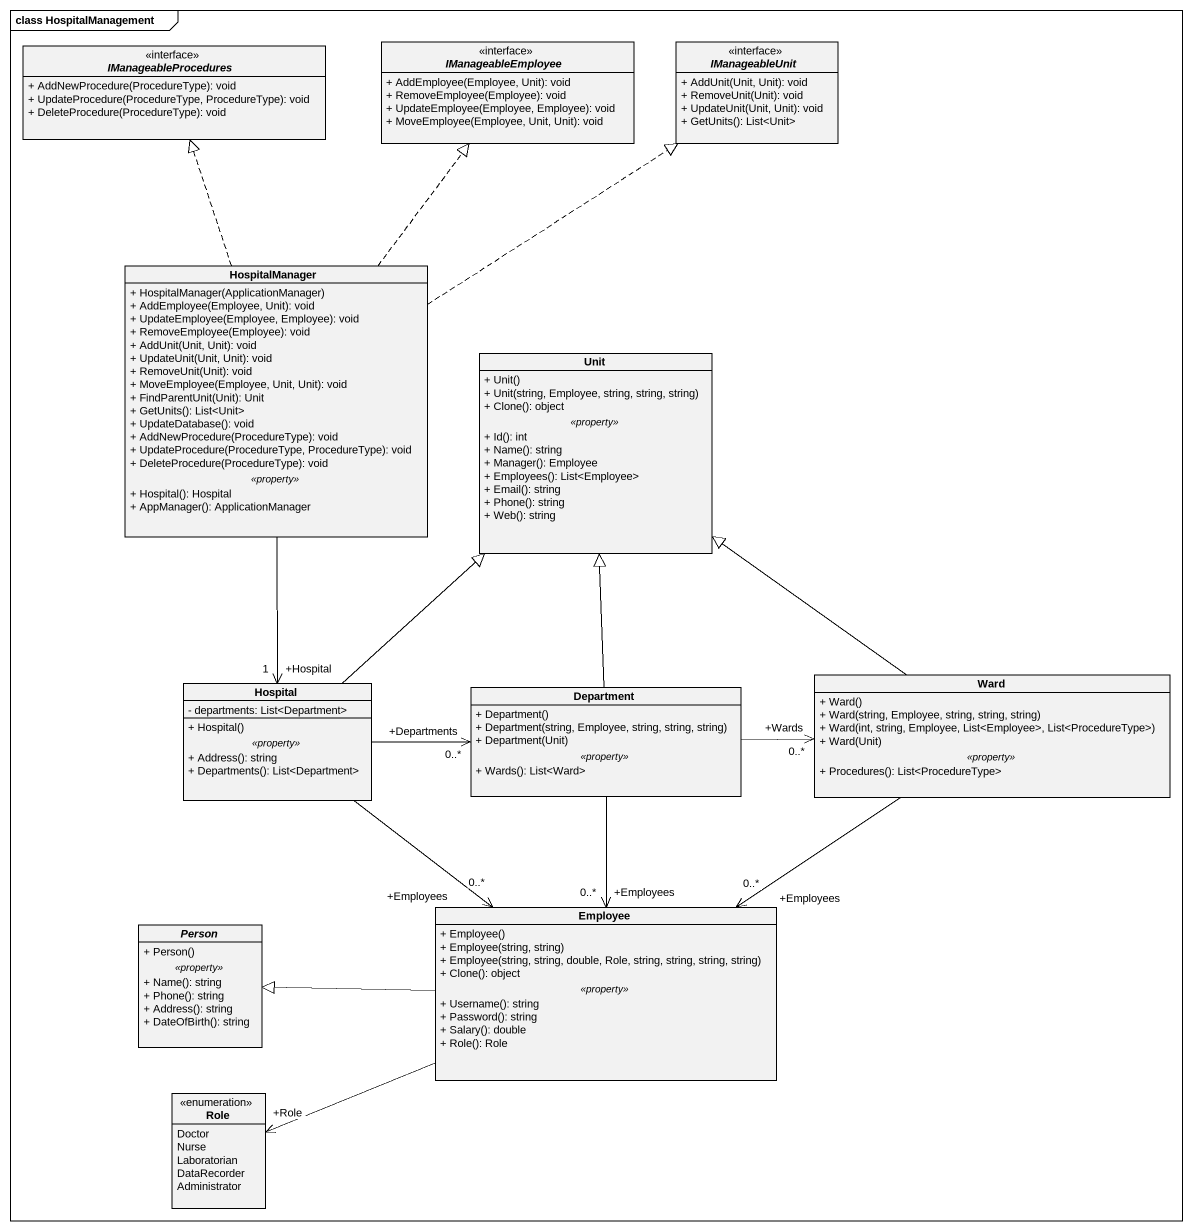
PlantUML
@startuml
mainframe class HospitalManagement
hide circle
hide empty members
skinparam classAttributeIconSize 0
interface IManageableProcedures {
  + AddNewProcedure(ProcedureType): void
  + UpdateProcedure(ProcedureType, ProcedureType): void
  + DeleteProcedure(ProcedureType): void
}
interface IManageableEmployee {
  + AddEmployee(Employee, Unit): void
  + RemoveEmployee(Employee): void
  + UpdateEmployee(Employee, Employee): void
  + MoveEmployee(Employee, Unit, Unit): void
}
interface IManageableUnit {
  + AddUnit(Unit, Unit): void
  + RemoveUnit(Unit): void
  + UpdateUnit(Unit, Unit): void
  + GetUnits(): List<Unit>
}
class HospitalManager {
  + HospitalManager(ApplicationManager)
  + AddEmployee(Employee, Unit): void
  + UpdateEmployee(Employee, Employee): void
  + RemoveEmployee(Employee): void
  + AddUnit(Unit, Unit): void
  + UpdateUnit(Unit, Unit): void
  + RemoveUnit(Unit): void
  + MoveEmployee(Employee, Unit, Unit): void
  + FindParentUnit(Unit): Unit
  + GetUnits(): List<Unit>
  + UpdateDatabase(): void
  + AddNewProcedure(ProcedureType): void
  + UpdateProcedure(ProcedureType, ProcedureType): void
  + DeleteProcedure(ProcedureType): void
  .. <<property>> ..
  + Hospital(): Hospital
  + AppManager(): ApplicationManager
}
class Unit {
  + Unit()
  + Unit(string, Employee, string, string, string)
  + Clone(): object
  .. <<property>> ..
  + Id(): int
  + Name(): string
  + Manager(): Employee
  + Employees(): List<Employee>
  + Email(): string
  + Phone(): string
  + Web(): string
}
class Hospital {
  - departments: List<Department>
  --
  + Hospital()
  .. <<property>> ..
  + Address(): string
  + Departments(): List<Department>
}
class Department {
  + Department()
  + Department(string, Employee, string, string, string)
  + Department(Unit)
  .. <<property>> ..
  + Wards(): List<Ward>
}
class Ward {
  + Ward()
  + Ward(string, Employee, string, string, string)
  + Ward(int, string, Employee, List<Employee>, List<ProcedureType>)
  + Ward(Unit)
  .. <<property>> ..
  + Procedures(): List<ProcedureType>
}
abstract class "Person" as Person_ {
  + Person()
  .. <<property>> ..
  + Name(): string
  + Phone(): string
  + Address(): string
  + DateOfBirth(): string
}
class Employee {
  + Employee()
  + Employee(string, string)
  + Employee(string, string, double, Role, string, string, string, string)
  + Clone(): object
  .. <<property>> ..
  + Username(): string
  + Password(): string
  + Salary(): double
  + Role(): Role
}
enum Role {
  Doctor
  Nurse
  Laboratorian
  DataRecorder
  Administrator
}
HospitalManager .up.|> IManageableProcedures
HospitalManager .up.|> IManageableEmployee
HospitalManager .up.|> IManageableUnit
HospitalManager --> "+Hospital\n1" Hospital
Hospital -up-|> Unit
Hospital -right-> "+Departments\n0..*" Department
Hospital --> "+Employees\n0..*" Employee
Department -up-|> Unit
Department -right-> "+Wards\n0..*" Ward
Department --> "+Employees\n0..*" Employee
Ward -up-|> Unit
Ward --> "+Employees\n0..*" Employee
Employee -left-|> Person_
Employee -left-> "+Role" Role
@enduml
